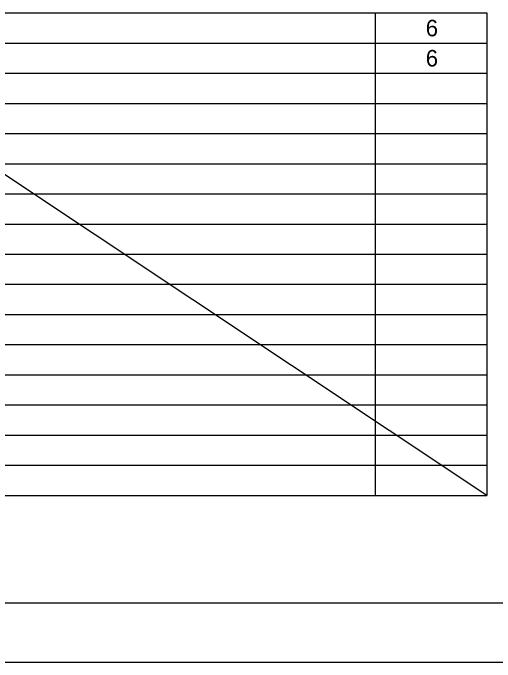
# Model space of a CAD drawing. Extents: x 0 to 34, y 0 to 22.
# Drawn here: x 27.17 to 31.26, y 0 to 5.5 of the extents above; entities that cross this region are included whole.
import ezdxf

# ---------------------------------------------------------------- set-up
doc = ezdxf.new("R2010")
doc.units = 0
for name, color, linetype in [('Default', 7, 'Continuous'), ('SC_Scratch1', 7, 'Continuous'), ('SH_Border', 7, 'Continuous'), ('SH_Cut_Line', 7, 'Continuous')]:
    doc.layers.add(name, color=color, linetype=linetype)

msp = doc.modelspace()

# ---------------------------------------------------------------- linework, layer by layer
at = {"layer": 'Default'}
for p, q in [((15.5996, 5.5035), (31.1943, 5.5035)), ((30.2448, 5.5035), (30.2448, 5.2478)), ((31.1943, 5.5035), (31.1943, 5.2478)), ((15.5996, 5.2478), (31.1943, 5.2478)), ((30.2448, 5.2478), (30.2448, 4.2252)), ((31.1943, 5.2478), (31.1943, 4.2252)), ((15.5996, 4.9922), (31.1943, 4.9922)), ((15.5996, 4.7365), (31.1943, 4.7365)), ((15.5996, 4.4809), (31.1943, 4.4809)), ((15.5996, 4.2252), (31.1943, 4.2252)), ((30.2448, 4.2252), (30.2448, 3.9696)), ((31.1943, 4.2252), (31.1943, 3.9696)), ((15.5996, 3.9696), (31.1943, 3.9696)), ((30.2448, 3.9696), (30.2448, 2.947)), ((31.1943, 3.9696), (31.1943, 2.947)), ((15.5996, 3.7139), (31.1943, 3.7139)), ((15.5996, 3.4583), (31.1943, 3.4583)), ((15.5996, 3.2026), (31.1943, 3.2026)), ((15.5996, 2.947), (31.1943, 2.947)), ((30.2448, 2.947), (30.2448, 2.6913)), ((31.1943, 2.947), (31.1943, 2.6913)), ((15.5996, 2.6913), (31.1943, 2.6913)), ((30.2448, 2.6913), (30.2448, 1.6687)), ((31.1943, 2.6913), (31.1943, 1.6687)), ((15.5996, 2.4357), (31.1943, 2.4357)), ((15.5996, 2.18), (31.1943, 2.18)), ((15.5996, 1.9243), (31.1943, 1.9243)), ((15.5996, 1.6687), (31.1943, 1.6687)), ((30.2448, 1.6687), (30.2448, 1.413)), ((31.1943, 1.6687), (31.1943, 1.413)), ((15.5996, 1.413), (31.1943, 1.413))]:
    msp.add_line(p, q, dxfattribs=at)
at = {"layer": 'SC_Scratch1'}
msp.add_line((31.1943, 1.413), (2.3057, 20.587), dxfattribs=at)
at = {"layer": 'SH_Border'}
msp.add_lwpolyline([(1.5, 21.5), (33.5, 21.5), (33.5, 0.5), (1.5, 0.5)], close=True, dxfattribs=at)
at = {"layer": 'SH_Cut_Line'}
msp.add_lwpolyline([(0, 0), (34, 0), (34, 22), (0, 22)], close=True, dxfattribs=at)

# ---------------------------------------------------------------- texts
at = {"layer": 'Default'}
for p in [(30.6746, 5.3057), (30.6746, 5.05)]:
    msp.add_text('6', height=0.14, dxfattribs=at).set_placement(p)

doc.saveas('drawing.dxf')
